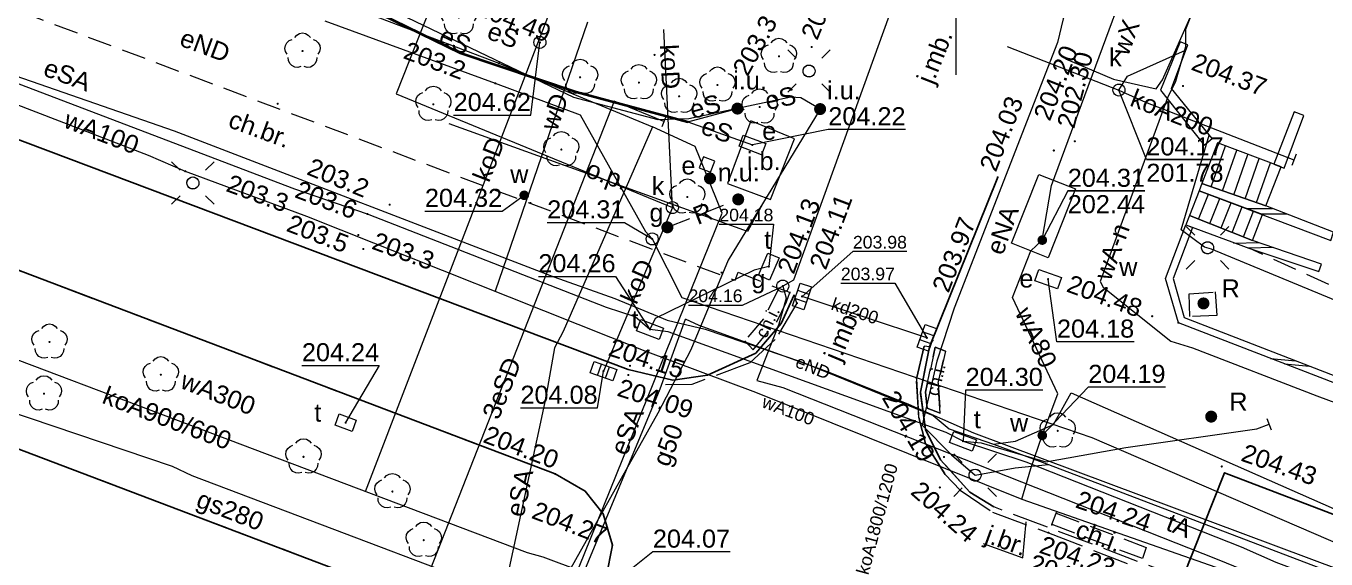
# Model space of a CAD drawing. Extents: x 0 to 7423283, y 0 to 5548300.
# Drawn here: x 7422411.4 to 7422465.4, y 5548227.4 to 5548249.5 of the extents above; entities that cross this region are included whole.
import ezdxf
from ezdxf.enums import TextEntityAlignment as Align

# ---------------------------------------------------------------- set-up
doc = ezdxf.new("R2010")
doc.units = 0
doc.linetypes.add('PRZER2-1', pattern=[3, 2, -1])
doc.linetypes.add('PRZER3-1', pattern=[4, 3, -1])
doc.layers.get('0').update_dxf_attribs({"linetype": 'CONTINUOUS', "lineweight": 13})
for name, color, linetype, lineweight in [('BUIB02_02', 7, 'CONTINUOUS', 18), ('BUIB07_01', 7, 'CONTINUOUS', 13), ('BUIB07_01_O', 7, 'CONTINUOUS', 13), ('BUIB07_02', 7, 'PRZER2-1', 18), ('BUIB07_02_O', 7, 'PRZER2-1', 18), ('BUIB12_03', 7, 'CONTINUOUS', 18), ('BUIB12_03_O', 7, 'CONTINUOUS', 18), ('GSLKOC', 7, 'CONTINUOUS', 18), ('KTCR02', 7, 'PRZER2-1', 18), ('KTCR02_O', 7, 'PRZER2-1', 18), ('KTJZ01', 7, 'PRZER3-1', 18), ('KTJZ01_O', 7, 'PRZER3-1', 18), ('KTKR01', 7, 'CONTINUOUS', 25), ('KTOK06', 7, 'CONTINUOUS', 18), ('RTPW02', 7, 'CONTINUOUS', 13), ('RTPW02_O', 7, 'CONTINUOUS', 13), ('SUBP', 7, 'CONTINUOUS', 18), ('SUSM', 7, 'CONTINUOUS', 18)]:
    doc.layers.add(name, color=color, linetype=linetype, lineweight=lineweight)
for name, color, linetype, lineweight, true_color in [('BUUD02_02', 7, 'CONTINUOUS', 18, 0x0a0909), ('EGBP04', 7, 'CONTINUOUS', 18, 0x008000), ('OBOP02', 7, 'CONTINUOUS', 18, 0x008000), ('OBOP05_02', 7, 'CONTINUOUS', 18, 0x0a0909), ('OBOP05_02_O', 7, 'CONTINUOUS', 18, 0x0a0909), ('SUOP03', 1, 'CONTINUOUS', 35, 0xff0000), ('SUPE03', 1, 'CONTINUOUS', 18, 0xff0000), ('SUPE03_O', 1, 'CONTINUOUS', 18, 0xff0000), ('SUPE04', 1, 'CONTINUOUS', 18, 0xff0000), ('SUPE04_O', 1, 'CONTINUOUS', 18, 0xff0000), ('SUPG03', 7, 'CONTINUOUS', 18, 0xbfbf00), ('SUPG03_O', 7, 'CONTINUOUS', 18, 0xbfbf00), ('SUPG04', 7, 'CONTINUOUS', 18, 0xbfbf00), ('SUPG05', 7, 'CONTINUOUS', 18, 0xbfbf00), ('SUPG05_O', 7, 'CONTINUOUS', 18, 0xbfbf00), ('SUPK01', 7, 'CONTINUOUS', 18, 0x803300), ('SUPK01_O', 7, 'CONTINUOUS', 18, 0x803300), ('SUPK03', 7, 'CONTINUOUS', 18, 0x803300), ('SUPK03_O', 7, 'CONTINUOUS', 18, 0x803300), ('SUPT01', 7, 'CONTINUOUS', 18, 0xff9100), ('SUPT01_O', 7, 'CONTINUOUS', 18, 0xff9100), ('SUPW03', 5, 'CONTINUOUS', 18, 0x0000ff), ('SUPW03_O', 5, 'CONTINUOUS', 18, 0x0000ff), ('SUUS05', 7, 'CONTINUOUS', 18, 0x0a0909), ('SUUS15', 7, 'CONTINUOUS', 18, 0xff9100), ('SUUS15_O', 7, 'CONTINUOUS', 18, 0xff9100), ('SUUS22', 7, 'CONTINUOUS', 18, 0x0a0909), ('SUUS22_O', 7, 'CONTINUOUS', 18, 0x0a0909), ('SUXX_01', 7, 'CONTINUOUS', 18, 0x0a0909)]:
    doc.layers.add(name, color=color, linetype=linetype, lineweight=lineweight, true_color=true_color)
for name, color, linetype, true_color in [('SUPS01_03', 1, 'CONTINUOUS', 0xff0000), ('SUPS01_03_O', 1, 'CONTINUOUS', 0xff0000), ('SUPS01_04', 7, 'CONTINUOUS', 0xffd900), ('SUPS01_04_O', 7, 'CONTINUOUS', 0xffd900), ('SUPS01_05', 7, 'CONTINUOUS', 0x803300), ('SUPS01_05_O', 7, 'CONTINUOUS', 0x803300), ('SUPS01_07', 7, 'CONTINUOUS', 0xff9100), ('SUPS01_07_O', 7, 'CONTINUOUS', 0xff9100), ('SUPS01_08', 5, 'CONTINUOUS', 0x0000ff), ('SUPS01_08_O', 5, 'CONTINUOUS', 0x0000ff), ('SUPS01_09', 7, 'CONTINUOUS', 0x0a0909), ('SUPS01_09_O', 7, 'CONTINUOUS', 0x0a0909), ('SUUS25', 7, 'CONTINUOUS', 0x0a0909), ('SUUS25_O', 7, 'CONTINUOUS', 0x0a0909), ('SUUS30_01', 7, 'CONTINUOUS', 0x0a0909), ('SUUS30_01_O', 7, 'CONTINUOUS', 0x0a0909), ('SUUS31_01', 7, 'CONTINUOUS', 0x0a0909), ('SUUS31_01_O', 7, 'CONTINUOUS', 0x0a0909)]:
    doc.layers.add(name, color=color, linetype=linetype, true_color=true_color)
doc.styles.add('GEO-INFO', font='Arial')

# ---------------------------------------------------------------- blocks, each defined once
blk = doc.blocks.new('EPPGN')
blk.add_hatch(color=0).paths.add_polyline_path([(-0.09, 0), (-0.085595, -0.027812), (-0.072812, -0.052901), (-0.052901, -0.072812), (-0.027812, -0.085595), (0, -0.09), (0.027812, -0.085595), (0.052901, -0.072812), (0.072812, -0.052901), (0.085595, -0.027812), (0.09, 0), (0.085595, 0.027812), (0.072812, 0.052901), (0.052901, 0.072812), (0.027812, 0.085595), (0, 0.09), (-0.027812, 0.085595), (-0.052901, 0.072812), (-0.072812, 0.052901), (-0.085595, 0.027812)])
blk = doc.blocks.new('KOLO')
blk.add_hatch(color=0).paths.add_polyline_path([(0, 0.5), (-0.12941, 0.482963), (-0.25, 0.433013), (-0.353553, 0.353553), (-0.433013, 0.25), (-0.482963, 0.12941), (-0.5, 0), (-0.482963, -0.12941), (-0.433013, -0.25), (-0.353553, -0.353553), (-0.25, -0.433013), (-0.12941, -0.482963), (0, -0.5), (0.12941, -0.482963), (0.25, -0.433013), (0.353553, -0.353553), (0.433013, -0.25), (0.482963, -0.12941), (0.5, 0), (0.482963, 0.12941), (0.433013, 0.25), (0.353553, 0.353553), (0.25, 0.433013), (0.12941, 0.482963)])
blk = doc.blocks.new('SUUS05')
at = {"color": 0}
blk.add_lwpolyline([(0.5, -0.25), (-0.5, -0.25), (-0.5, 0.25), (0.5, 0.25)], close=True, dxfattribs=at)
for points in [[(-0.175, -0.25), (-0.175, 0.25)], [(0.175, -0.25), (0.175, 0.25)]]:
    blk.add_lwpolyline(points, dxfattribs=at)
blk = doc.blocks.new('KWADRAT_NIEPRZEZR')
at = {"color": 0}
blk.add_lwpolyline([(-0.5, 0.5), (-0.5, -0.5), (0.5, -0.5), (0.5, 0.5)], close=True, dxfattribs=at)
blk = doc.blocks.new('SPDLP')
blk.add_hatch(color=0).paths.add_polyline_path([(-0.09, 0), (-0.085595, -0.027812), (-0.072812, -0.052901), (-0.052901, -0.072812), (-0.027812, -0.085595), (0, -0.09), (0.027812, -0.085595), (0.052901, -0.072812), (0.072812, -0.052901), (0.085595, -0.027812), (0.09, 0), (0.085595, 0.027812), (0.072812, 0.052901), (0.052901, 0.072812), (0.027812, 0.085595), (0, 0.09), (-0.027812, 0.085595), (-0.052901, 0.072812), (-0.072812, 0.052901), (-0.085595, 0.027812)])
at = {"color": 0}
for points in [[(-1.292703, 0.137547), (-1.355024, 0.389802), (-1.327532, 0.648184), (-1.213525, 0.881678), (-1.026689, 1.062258), (-0.78945, 1.168249), (-0.530282, 1.186929)], [(-0.268652, 1.271938), (-0.048001, 1.40916), (0.20623, 1.462858), (0.463525, 1.426585), (0.693003, 1.304695), (0.867117, 1.11182), (0.964971, 0.871109)], [(1.126667, 0.648554), (1.325358, 0.481106), (1.454989, 0.255912), (1.5, 0), (1.454989, -0.255912), (1.325358, -0.481106), (1.126667, -0.648554)], [(-0.530282, -1.186929), (-0.78945, -1.168249), (-1.026689, -1.062258), (-1.213525, -0.881678), (-1.327532, -0.648184), (-1.355024, -0.389802), (-1.292703, -0.137547)], [(0.964971, -0.871109), (0.867117, -1.11182), (0.693003, -1.304695), (0.463525, -1.426585), (0.20623, -1.462858), (-0.048001, -1.40916), (-0.268652, -1.271938)]]:
    blk.add_lwpolyline(points, dxfattribs=at)
blk = doc.blocks.new('OKRAG_PELNY')
at = {"color": 0}
blk.add_lwpolyline([(0.5, 0), (0.482963, -0.12941), (0.433013, -0.25), (0.353553, -0.353553), (0.25, -0.433013), (0.12941, -0.482963), (0, -0.5), (-0.12941, -0.482963), (-0.25, -0.433013), (-0.353553, -0.353553), (-0.433013, -0.25), (-0.482963, -0.12941), (-0.5, 0), (-0.482963, 0.12941), (-0.433013, 0.25), (-0.353553, 0.353553), (-0.25, 0.433013), (-0.12941, 0.482963), (0, 0.5), (0.12941, 0.482963), (0.25, 0.433013), (0.353553, 0.353553), (0.433013, 0.25), (0.482963, 0.12941)], close=True, dxfattribs=at)
blk = doc.blocks.new('PROSTOKAT2-1_PELNY')
at = {"color": 0}
blk.add_lwpolyline([(1, 0.5), (1, -0.5), (-1, -0.5), (-1, 0.5)], close=True, dxfattribs=at)
blk = doc.blocks.new('PION_C')
at = {"color": 0}
blk.add_lwpolyline([(0, 0.5), (0, -0.5)], dxfattribs=at)
blk = doc.blocks.new('SUSM01_01')
at = {"color": 0}
for points in [[(-0.353553, 0.353553), (-0.212132, 0.212132)], [(0.353553, 0.353553), (0.212132, 0.212132)], [(-0.353553, -0.353553), (-0.212132, -0.212132)], [(0.353553, -0.353553), (0.212132, -0.212132)]]:
    blk.add_lwpolyline(points, dxfattribs=at)
blk.add_lwpolyline([(0.1, 0), (0.093969, -0.034202), (0.076604, -0.064279), (0.05, -0.086603), (0.025882, -0.096593), (0, -0.1), (-0.025882, -0.096593), (-0.05, -0.086603), (-0.073305, -0.068017), (-0.090097, -0.043388), (-0.098883, -0.014904), (-0.098883, 0.014904), (-0.090097, 0.043388), (-0.073305, 0.068017), (-0.05, 0.086603), (-0.022252, 0.097493), (0.007473, 0.09972), (0.036534, 0.093087), (0.062349, 0.078183), (0.082624, 0.056332), (0.095557, 0.029476)], close=True, dxfattribs=at)
blk = doc.blocks.new('PROSTOKAT1_5-1_PELNY')
at = {"color": 0}
blk.add_lwpolyline([(0.75, -0.5), (-0.75, -0.5), (-0.75, 0.5), (0.75, 0.5)], close=True, dxfattribs=at)
blk = doc.blocks.new('BUIB02_02')
at = {"color": 0}
for points in [[(-1.625, -0.5), (0.375, 0.5)], [(-0.375, -0.5), (1.625, 0.5)]]:
    blk.add_lwpolyline(points, dxfattribs=at)

msp = doc.modelspace()

# ---------------------------------------------------------------- linework, layer by layer
at = {"color": 7, "linetype": 'Continuous', "lineweight": 13, "elevation": 100, "flags": 128}
msp.add_lwpolyline([(7422450, 5548247.5), (7422450, 5548252.5)], dxfattribs=at)
at = {"layer": 'BUIB02_02', "color": 7, "linetype": 'Continuous', "lineweight": 18, "elevation": 10.18}
for points in [[(7422464.03, 5548245.97), (7422463.19, 5548243.79), (7422463.619, 5548243.629), (7422464.429, 5548245.817)], [(7422460.09, 5548242.69), (7422465.55, 5548240.63), (7422465.67, 5548240.97), (7422462.86, 5548242.06), (7422460.2, 5548242.99)], [(7422459.69, 5548241.66), (7422459.54, 5548241.27), (7422462.19, 5548240.29), (7422465.06, 5548239.33), (7422465.17, 5548239.64), (7422462.31, 5548240.63)], [(7422468.36, 5548233.98), (7422468.26, 5548233.71), (7422459.23, 5548237.21), (7422458.7, 5548239.05), (7422459.54, 5548241.27), (7422459.81, 5548241.16), (7422459.01, 5548239.04), (7422459.47, 5548237.42)]]:
    msp.add_lwpolyline(points, close=True, dxfattribs=at)
at = {"layer": 'BUIB07_02', "color": 7, "linetype": 'PRZER2-1', "lineweight": 18, "ltscale": 0.5, "elevation": 10.18}
msp.add_lwpolyline([(7422438.02, 5548241.17), (7422440.96, 5548242.33)], dxfattribs=at)
at = {"layer": 'BUIB12_03', "color": 7, "linetype": 'Continuous', "lineweight": 18, "elevation": 10.18}
msp.add_lwpolyline([(7422443.3, 5548244.85), (7422441.49, 5548245.59), (7422440.51, 5548242.99), (7422442.3, 5548242.33)], close=True, dxfattribs=at)
at = {"layer": 'BUUD02_02', "color": 18, "linetype": 'Continuous', "lineweight": 18, "true_color": 0x0a0909, "elevation": 10.22}
msp.add_lwpolyline([(7422460.625, 5548244.852), (7422458.94, 5548246.93), (7422459.615, 5548248.745), (7422459.298, 5548248.869), (7422458.488, 5548246.859), (7422460.298, 5548244.588)], close=True, dxfattribs=at)
at = {"layer": 'GSLKOC', "color": 7, "linetype": 'PRZER2-1', "lineweight": 18, "ltscale": 0.5, "elevation": 10.18}
msp.add_lwpolyline([(7422469.56, 5548236.92), (7422462.19, 5548240.29)], dxfattribs=at)
msp.add_lwpolyline([(7422459.67, 5548238.41), (7422460.76, 5548238.49), (7422460.82, 5548237.51), (7422459.7, 5548237.47)], close=True, dxfattribs=at)
at = {"layer": 'KTCR02', "color": 7, "linetype": 'PRZER2-1', "lineweight": 18, "ltscale": 0.5, "elevation": 10.18}
msp.add_lwpolyline([(7422284.23, 5548297.47), (7422284.11, 5548297.14), (7422294.84, 5548293.46), (7422296.27, 5548293), (7422311.29, 5548287.66), (7422325.31, 5548282.64), (7422327.7, 5548281.77), (7422338.46, 5548277.72), (7422341.44, 5548276.65), (7422353.47, 5548272.02), (7422373.99, 5548264.23), (7422406.97, 5548251.71), (7422440.83, 5548238.97), (7422440.96, 5548239.31), (7422442.64, 5548238.63)], dxfattribs=at)
for points in [[(7422441.24, 5548236.46), (7422441.58, 5548236.09), (7422442.58, 5548237.28), (7422442.97, 5548238.07), (7422443.1, 5548238.46), (7422442.64, 5548238.63), (7422442.01, 5548237.37)], [(7422448.74, 5548234.33), (7422449.13, 5548236.19), (7422449.57, 5548236.03), (7422449.26, 5548234.7), (7422449.34, 5548233.45), (7422448.8, 5548233.66)], [(7422449.57, 5548236.03), (7422449.13, 5548236.19), (7422448.74, 5548234.33), (7422448.8, 5548233.66), (7422449.34, 5548233.45), (7422449.26, 5548234.7)], [(7422457.74, 5548227.42), (7422453.98, 5548228.83), (7422454.16, 5548229.3), (7422457.89, 5548227.88)], [(7422453.98, 5548228.83), (7422454.16, 5548229.3), (7422457.89, 5548227.88), (7422457.74, 5548227.42)]]:
    msp.add_lwpolyline(points, close=True, dxfattribs=at)
at = {"layer": 'KTJZ01', "color": 7, "linetype": 'PRZER3-1', "lineweight": 18, "ltscale": 0.5, "elevation": 10.18}
msp.add_lwpolyline([(7422329.53, 5548262.96), (7422328.25, 5548263.93), (7422327.51, 5548266.07), (7422327.97, 5548267.72), (7422329.43, 5548269.02), (7422331.02, 5548269.5), (7422332.57, 5548269.17), (7422348.64, 5548263.05), (7422386.58, 5548248.69), (7422433.37, 5548230.93), (7422434.61, 5548230.22), (7422435.35, 5548229.28), (7422435.74, 5548227.97), (7422435.48, 5548226.65), (7422434.44, 5548225.18), (7422432.23, 5548224.24), (7422429.09, 5548225.14), (7422383.01, 5548242.62), (7422358.98, 5548251.79)], close=True, dxfattribs=at)
for points in [[(7422443.4, 5548238.02), (7422443.29, 5548238.37)], [(7422443.4, 5548238.02), (7422442.5, 5548236.51), (7422441.45, 5548235.54), (7422439.03, 5548234.65), (7422437.95, 5548234.63)], [(7422450.17, 5548230.25), (7422449.55, 5548230.91), (7422448.74, 5548232.2), (7422448.45, 5548233.28), (7422448.36, 5548234.88), (7422448.68, 5548236.23)], [(7422569.8, 5548184.56), (7422533.48, 5548198.33), (7422506.8, 5548208.44), (7422478.708, 5548219.157), (7422476.97, 5548219.82), (7422459.4, 5548226.59), (7422451.57, 5548229.56), (7422450.57, 5548230.18), (7422449.36, 5548231.51), (7422448.74, 5548232.78), (7422448.52, 5548234.32), (7422448.9, 5548236.21), (7422448.68, 5548236.23), (7422448.36, 5548234.88), (7422448.45, 5548233.28), (7422448.74, 5548232.2), (7422449.55, 5548230.91), (7422450.17, 5548230.25), (7422451.52, 5548229.34), (7422453.84, 5548228.49), (7422457.58, 5548227.02), (7422483.32, 5548217.17), (7422530.04, 5548199.41), (7422576.28, 5548181.84)]]:
    msp.add_lwpolyline(points, dxfattribs=at)
at = {"layer": 'KTJZ01_O', "color": 7, "linetype": 'Continuous', "lineweight": 9, "elevation": 10.8, "flags": 128}
msp.add_lwpolyline([(7422451.128, 5548228.048), (7422452.768, 5548227.45), (7422452.908, 5548228.945)], dxfattribs=at)
at = {"layer": 'KTKR01', "color": 7, "linetype": 'Continuous', "lineweight": 25, "elevation": 10.18}
for points in [[(7422313.68, 5548281.56), (7422318.75, 5548279.77), (7422326.26, 5548276.97), (7422344.16, 5548270.23), (7422374.46, 5548258.72), (7422404.49, 5548247.29), (7422436.39, 5548235.27), (7422438.25, 5548234.83), (7422439.69, 5548235.03), (7422441.69, 5548235.94), (7422442.74, 5548237.18), (7422443.29, 5548238.37)], [(7422451.57, 5548229.56), (7422450.57, 5548230.18), (7422449.36, 5548231.51), (7422448.74, 5548232.78), (7422448.52, 5548234.32), (7422448.9, 5548236.21), (7422451.73, 5548243.25)], [(7422476.97, 5548219.82), (7422478.72, 5548224.26), (7422461.14, 5548230.98), (7422459.4, 5548226.59)]]:
    msp.add_lwpolyline(points, dxfattribs=at)
msp.add_lwpolyline([(7422329.53, 5548262.96), (7422328.25, 5548263.93), (7422327.51, 5548266.07), (7422327.97, 5548267.72), (7422329.43, 5548269.02), (7422331.02, 5548269.5), (7422332.57, 5548269.17), (7422348.64, 5548263.05), (7422386.58, 5548248.69), (7422433.37, 5548230.93), (7422434.61, 5548230.22), (7422435.35, 5548229.28), (7422435.74, 5548227.97), (7422435.48, 5548226.65), (7422434.44, 5548225.18), (7422432.23, 5548224.24), (7422429.09, 5548225.14), (7422383.01, 5548242.62), (7422358.98, 5548251.79)], close=True, dxfattribs=at)
at = {"layer": 'KTOK06', "color": 7, "linetype": 'Continuous', "lineweight": 18, "elevation": 10.18}
for points in [[(7422460.2, 5548242.99), (7422462.86, 5548242.06), (7422463.489, 5548243.679), (7422460.853, 5548244.68)], [(7422459.69, 5548241.66), (7422462.31, 5548240.63), (7422462.72, 5548241.7), (7422460.09, 5548242.69)]]:
    msp.add_lwpolyline(points, close=True, dxfattribs=at)
at = {"layer": 'KTOK06', "color": 7, "linetype": 'Continuous', "lineweight": 18, "elevation": 10.18, "flags": 128}
for points in [[(7422460.586, 5548242.855), (7422461.18, 5548244.555)], [(7422461.058, 5548242.69), (7422461.648, 5548244.378)], [(7422461.53, 5548242.525), (7422462.116, 5548244.2)], [(7422462.002, 5548242.36), (7422462.583, 5548244.023)], [(7422462.474, 5548242.195), (7422463.051, 5548243.845)], [(7422460.069, 5548241.511), (7422460.476, 5548242.545)], [(7422460.535, 5548241.328), (7422460.944, 5548242.369)], [(7422461, 5548241.145), (7422461.412, 5548242.192)], [(7422461.465, 5548240.962), (7422461.88, 5548242.016)], [(7422461.931, 5548240.779), (7422462.348, 5548241.84)]]:
    msp.add_lwpolyline(points, dxfattribs=at)
at = {"layer": 'OBOP05_02', "color": 18, "linetype": 'Continuous', "lineweight": 18, "true_color": 0x0a0909, "elevation": 10.1}
msp.add_lwpolyline([(7422442.14, 5548242.44), (7422441.35, 5548241), (7422428.96, 5548245.47)], dxfattribs=at)
at = {"layer": 'SUBP', "color": 5, "linetype": 'Continuous', "lineweight": 18, "true_color": 0x0000ff, "elevation": 10.22}
msp.add_lwpolyline([(7422454.96, 5548242.77), (7422453.83, 5548239.91), (7422452.3, 5548240.51), (7422453.43, 5548243.37)], close=True, dxfattribs=at)
at = {"layer": 'SUOP03', "color": 1, "linetype": 'Continuous', "lineweight": 35, "true_color": 0xff0000, "elevation": 10.18}
msp.add_lwpolyline([(7422396.1, 5548262.3), (7422402.52, 5548259.43), (7422424.45, 5548250.85), (7422429.42, 5548248.41), (7422434.23, 5548246.79), (7422438.87, 5548245.55)], dxfattribs=at)
at = {"layer": 'SUPE03', "color": 1, "linetype": 'Continuous', "lineweight": 18, "true_color": 0xff0000, "elevation": 10.18}
for points in [[(7422397.93, 5548261.03), (7422415.22, 5548254.25), (7422416.69, 5548253.74), (7422418.45, 5548252.92), (7422423.79, 5548250.9), (7422424.69, 5548250.39), (7422431.03, 5548247.98), (7422437.4, 5548245.34)], [(7422440.93, 5548246.1), (7422438.91, 5548245.68), (7422437.64, 5548245.64), (7422434.14, 5548246.56), (7422424.29, 5548251.3), (7422419.78, 5548253.98)], [(7422435.81, 5548246.41), (7422425.48, 5548220.09), (7422425.49, 5548219.8), (7422433.25, 5548217.07), (7422435.57, 5548216.39), (7422448.5, 5548211.52), (7422460.7, 5548206.83), (7422462.11, 5548206.37), (7422470.83, 5548203.15), (7422479.69, 5548199.83), (7422488.08, 5548196.72), (7422494.36, 5548194.3), (7422507.21, 5548189.44), (7422514.55, 5548186.51), (7422522.05, 5548183.7), (7422528.26, 5548181.29), (7422532.97, 5548179.49), (7422543.86, 5548175.5), (7422547.99, 5548174.02)], [(7422437.88, 5548245.57), (7422435.81, 5548246.41)], [(7422443.15, 5548246.57), (7422440.93, 5548246.1)], [(7422444.36, 5548246.08), (7422443.56, 5548246.55), (7422443.15, 5548246.57)], [(7422444.36, 5548246.08), (7422440.55, 5548239.8), (7422438.99, 5548236.08), (7422437.62, 5548233.45), (7422432.88, 5548225), (7422432.43, 5548223.81), (7422430.81, 5548221.21), (7422428.99, 5548217.93)], [(7422438.87, 5548245.55), (7422440.93, 5548246.1)], [(7422437.4, 5548245.34), (7422433.7, 5548236.84), (7422433.34, 5548236.17), (7422432.96, 5548234.05), (7422429.53, 5548218.08), (7422429.39, 5548216.87), (7422429.96, 5548216.63)], [(7422429.96, 5548216.63), (7422431.62, 5548220.51), (7422432.38, 5548222.46), (7422432.84, 5548223.38), (7422432.93, 5548223.74), (7422433.83, 5548225.77), (7422440.29, 5548241.76), (7422439.17, 5548244.53), (7422437.4, 5548245.34)], [(7422438.87, 5548245.55), (7422441.55, 5548244.59)], [(7422449.75, 5548209.68), (7422444.74, 5548211.42), (7422430.57, 5548216.99), (7422430.61, 5548217.35), (7422437.72, 5548234.47), (7422438.77, 5548237.36)], [(7422624.46, 5548169.25), (7422624, 5548169.58), (7422616.56, 5548171.61), (7422606.77, 5548174.71), (7422585.18, 5548183.16), (7422557.07, 5548193), (7422532.65, 5548202.39), (7422523.19, 5548205.79), (7422504.75, 5548213.09), (7422477.2, 5548222.73), (7422450.74, 5548232.63), (7422448.04, 5548233.82), (7422444.71, 5548235.15), (7422439.34, 5548237.09), (7422438.77, 5548237.36)]]:
    msp.add_lwpolyline(points, dxfattribs=at)
at = {"layer": 'SUPE04', "color": 1, "linetype": 'Continuous', "lineweight": 18, "true_color": 0xff0000, "elevation": 10.18}
for points in [[(7422327.78, 5548277.4), (7422329.14, 5548276.99), (7422329.44, 5548277.4), (7422332.9, 5548276.11), (7422335.73, 5548274.95), (7422355.91, 5548267.46), (7422360.62, 5548265.59), (7422384.12, 5548256.83), (7422384.59, 5548256.72), (7422386.24, 5548256.1), (7422397.32, 5548252.38), (7422406.67, 5548248.95), (7422417.55, 5548245.18), (7422433.31, 5548239.11), (7422435.84, 5548238.21), (7422438.01, 5548237.32), (7422439.59, 5548236.94)], [(7422457.71, 5548256.98), (7422457.47, 5548257.05), (7422455.91, 5548252.96), (7422454.44, 5548249.83), (7422454.21, 5548248.84), (7422449.93, 5548237.81), (7422449.2, 5548235.61), (7422448.6, 5548232.95), (7422449.81, 5548231.72), (7422450.79, 5548230.88)], [(7422454.54, 5548248.16), (7422456.54, 5548247.32), (7422458.31, 5548246.92), (7422458.57, 5548247.3), (7422459.89, 5548250.26), (7422460.22, 5548250.35)], [(7422489.13, 5548228.4), (7422488.85, 5548228.52), (7422473.86, 5548234.76), (7422473.6, 5548234.88), (7422460.6, 5548240.27), (7422460.31, 5548240.34), (7422459.35, 5548241.06), (7422460.51, 5548245)], [(7422439.59, 5548236.94), (7422443.59, 5548235.58), (7422449.05, 5548233.36)], [(7422451.56, 5548232.16), (7422452.47, 5548232.29), (7422454.05, 5548232.98), (7422454.78, 5548234.3), (7422480.72, 5548222.85), (7422504.06, 5548213.58), (7422506.02, 5548212.64), (7422506.51, 5548212.26), (7422508.08, 5548209.61), (7422537.62, 5548198.24), (7422566.22, 5548186.88)], [(7422449.05, 5548233.36), (7422449.71, 5548232.8), (7422451.56, 5548232.16)], [(7422451.56, 5548232.16), (7422453.84, 5548231.32), (7422475.14, 5548223.2), (7422477.34, 5548222.45), (7422483.9, 5548219.98), (7422498.69, 5548214.65), (7422512.44, 5548209.54), (7422513.82, 5548208.96)], [(7422450.79, 5548230.88), (7422452.46, 5548231.19), (7422453.84, 5548231.32)]]:
    msp.add_lwpolyline(points, dxfattribs=at)
at = {"layer": 'SUPG03', "color": 52, "linetype": 'Continuous', "lineweight": 18, "true_color": 0xbfbf00, "elevation": 10.18}
msp.add_lwpolyline([(7422276.42, 5548299.13), (7422279.79, 5548297.91), (7422280.65, 5548297.48), (7422290.5, 5548293.81), (7422303.97, 5548289.15), (7422306.66, 5548288.33), (7422317.49, 5548284.63), (7422321.86, 5548283.18), (7422322.62, 5548266.48), (7422332.95, 5548262.7), (7422343.98, 5548258.91), (7422377.44, 5548245.86), (7422398.71, 5548237.72), (7422399.65, 5548237.27), (7422417.47, 5548231.26), (7422418.28, 5548230.87), (7422435.32, 5548224.42)], dxfattribs=at)
at = {"layer": 'SUPG04', "color": 52, "linetype": 'Continuous', "lineweight": 18, "true_color": 0xbfbf00, "elevation": 10.18}
for points in [[(7422449.48, 5548256.22), (7422443.25, 5548238.97), (7422442.81, 5548238.73), (7422442.95, 5548238.23), (7422442.64, 5548237.15), (7422441.74, 5548234.81)], [(7422423.81, 5548249.74), (7422430.88, 5548247.15), (7422434.4, 5548245.84), (7422437.11, 5548240.99), (7422437.39, 5548240.69), (7422438.62, 5548238.25), (7422455.64, 5548232.44), (7422468.78, 5548226.77), (7422469.75, 5548226.44), (7422479.09, 5548222.54), (7422498.36, 5548215.24), (7422501.61, 5548214.07), (7422502.51, 5548213.18), (7422513.7, 5548208.74), (7422523.67, 5548205.22), (7422532.1, 5548201.54), (7422536.83, 5548199.57), (7422562.12, 5548189.9), (7422564.31, 5548189.28), (7422572.13, 5548186.71), (7422586.57, 5548181.53), (7422597.63, 5548177.35), (7422602.18, 5548175.64)]]:
    msp.add_lwpolyline(points, dxfattribs=at)
at = {"layer": 'SUPG05', "color": 52, "linetype": 'Continuous', "lineweight": 18, "true_color": 0xbfbf00, "elevation": 10.18}
msp.add_lwpolyline([(7422441.74, 5548234.81), (7422442.81, 5548234.52), (7422460.84, 5548227.39), (7422467.68, 5548224.6), (7422495.55, 5548214.25), (7422503, 5548211.56), (7422530.92, 5548200.85), (7422536.09, 5548198.89), (7422537.19, 5548198.39), (7422547.15, 5548194.51), (7422564.55, 5548188.18), (7422583.52, 5548181.44), (7422586.07, 5548180.39), (7422588.23, 5548179.56), (7422597.27, 5548176.49)], dxfattribs=at)
at = {"layer": 'SUPK01', "color": 36, "linetype": 'Continuous', "lineweight": 18, "true_color": 0x803300, "elevation": 10.18}
msp.add_lwpolyline([(7422448.79, 5548236.58), (7422443.61, 5548238.3)], dxfattribs=at)
at = {"layer": 'SUPK03', "color": 36, "linetype": 'Continuous', "lineweight": 18, "true_color": 0x803300, "elevation": 10.18}
for points in [[(7422429.43, 5548252.59), (7422428.98, 5548252.32), (7422426.77, 5548246.71), (7422438.23, 5548241.99), (7422437.87, 5548249.39)], [(7422425.5, 5548230.2), (7422433.2, 5548250.25)], [(7422452.12, 5548248.68), (7422456.76, 5548246.87), (7422457.87, 5548246.37), (7422464.02, 5548243.97)], [(7422456.76, 5548246.87), (7422457.11, 5548247.45), (7422459.53, 5548248.53)], [(7422438.23, 5548241.99), (7422435.37, 5548235.2)], [(7422399.68, 5548240.41), (7422400.15, 5548240.24), (7422400.89, 5548239.82), (7422407.31, 5548237.08), (7422432.2, 5548227.67), (7422432.85, 5548227.49), (7422444.65, 5548223.07), (7422445.32, 5548222.84)]]:
    msp.add_lwpolyline(points, dxfattribs=at)
at = {"layer": 'SUPS01_03_O', "color": 1, "linetype": 'Continuous', "lineweight": 9, "true_color": 0xff0000, "elevation": 10.8, "flags": 128}
for points in [[(7422447.904, 5548245.235), (7422444.7, 5548245.235), (7422441.55, 5548244.59)], [(7422457.393, 5548236.417), (7422454.19, 5548236.418), (7422453.82, 5548239.02)]]:
    msp.add_lwpolyline(points, dxfattribs=at)
at = {"layer": 'SUPS01_04_O', "color": 18, "linetype": 'Continuous', "lineweight": 9, "true_color": 0x0a0909, "elevation": 10.8, "flags": 128}
for points in [[(7422433.035, 5548241.367), (7422436.238, 5548241.367), (7422437.39, 5548240.69)], [(7422438.898, 5548237.944), (7422441.141, 5548237.944), (7422442.81, 5548238.73)]]:
    msp.add_lwpolyline(points, dxfattribs=at)
at = {"layer": 'SUPS01_05_O', "color": 36, "linetype": 'Continuous', "lineweight": 9, "true_color": 0x803300, "elevation": 10.8, "flags": 128}
for points in [[(7422461.103, 5548243.982), (7422457.9, 5548243.982), (7422456.76, 5548246.87)], [(7422457.9, 5548243.982), (7422461.103, 5548243.982)], [(7422447.962, 5548240.169), (7422445.72, 5548240.169), (7422443.61, 5548238.3)], [(7422445.221, 5548238.85), (7422447.464, 5548238.85), (7422448.79, 5548236.58)], [(7422431.923, 5548233.672), (7422435.126, 5548233.672), (7422435.373, 5548235.199)]]:
    msp.add_lwpolyline(points, dxfattribs=at)
at = {"layer": 'SUPS01_07_O', "color": 30, "linetype": 'Continuous', "lineweight": 9, "true_color": 0xff9100, "elevation": 10.8, "flags": 128}
for points in [[(7422440.177, 5548241.298), (7422442.419, 5548241.298), (7422442.23, 5548239.54)], [(7422432.668, 5548239.133), (7422435.871, 5548239.133), (7422437.3, 5548236.93)], [(7422422.854, 5548235.437), (7422426.058, 5548235.436), (7422424.67, 5548233.06)], [(7422453.602, 5548234.413), (7422450.399, 5548234.413), (7422450.29, 5548232.29)]]:
    msp.add_lwpolyline(points, dxfattribs=at)
at = {"layer": 'SUPS01_08_O', "color": 5, "linetype": 'Continuous', "lineweight": 9, "true_color": 0x0000ff, "elevation": 10.8, "flags": 128}
for points in [[(7422457.841, 5548242.679), (7422454.638, 5548242.679), (7422453.58, 5548240.64)], [(7422454.638, 5548242.679), (7422457.841, 5548242.679)], [(7422427.96, 5548241.847), (7422431.163, 5548241.847), (7422432.08, 5548242.5)], [(7422458.693, 5548234.54), (7422455.49, 5548234.54), (7422453.58, 5548232.53)], [(7422440.623, 5548227.697), (7422437.42, 5548227.697), (7422435.97, 5548226.54)]]:
    msp.add_lwpolyline(points, dxfattribs=at)
at = {"layer": 'SUPS01_09_O', "color": 18, "linetype": 'Continuous', "lineweight": 9, "true_color": 0x0a0909, "elevation": 10.8, "flags": 128}
msp.add_lwpolyline([(7422429.152, 5548245.825), (7422432.355, 5548245.825), (7422432.73, 5548248.85)], dxfattribs=at)
at = {"layer": 'SUPT01', "color": 30, "linetype": 'Continuous', "lineweight": 18, "true_color": 0xff9100, "elevation": 10.18}
for points in [[(7422437.3, 5548236.93), (7422436.69, 5548237.45), (7422435.5, 5548237.84), (7422425.58, 5548241.72), (7422422.56, 5548242.75), (7422396.47, 5548252.71), (7422388.85, 5548255.51), (7422385.52, 5548256.86), (7422376.36, 5548260.21), (7422376.11, 5548260.04)], [(7422442.23, 5548239.54), (7422441.63, 5548239.39), (7422437.51, 5548237.39), (7422437.3, 5548236.93)], [(7422450.29, 5548232.29), (7422449.59, 5548232.65), (7422438.05, 5548236.83), (7422437.3, 5548236.93)], [(7422450.29, 5548232.29), (7422451.05, 5548232.22), (7422453.73, 5548231.43), (7422457.05, 5548232.03), (7422462.49, 5548232.81), (7422462.99, 5548233)], [(7422450.29, 5548232.29), (7422452.9, 5548231.43), (7422461.83, 5548227.91), (7422463.27, 5548227.27), (7422476.43, 5548222.31), (7422481.32, 5548220.36), (7422486.47, 5548218.49), (7422511.85, 5548208.68), (7422512.46, 5548208.31)]]:
    msp.add_lwpolyline(points, dxfattribs=at)
at = {"layer": 'SUPW03', "color": 5, "linetype": 'Continuous', "lineweight": 18, "true_color": 0x0000ff, "elevation": 10.18}
for points in [[(7422453.58, 5548240.64), (7422453.96, 5548242.9), (7422457.19, 5548251.63), (7422460.34, 5548250.67)], [(7422460.33, 5548250.64), (7422459.94, 5548250.43), (7422459.53, 5548249.39), (7422459.53, 5548248.66), (7422459.11, 5548247.22), (7422458.78, 5548246.55), (7422455.98, 5548238.92), (7422456.1, 5548238.68), (7422458.91, 5548236.44), (7422459.81, 5548236.17), (7422464.98, 5548234.18), (7422494.09, 5548223.38)], [(7422434.71, 5548249.69), (7422430.87, 5548238.52)], [(7422408.61, 5548246.77), (7422409.07, 5548247.02), (7422416.47, 5548244.17), (7422418.01, 5548243.5), (7422423.04, 5548241.64), (7422437.08, 5548236.04), (7422441.68, 5548234.33), (7422452.73, 5548229.88), (7422475.82, 5548221.78), (7422484.96, 5548218.69)], [(7422452.73, 5548229.88), (7422453.1, 5548231.16), (7422453.58, 5548232.53), (7422454.23, 5548234.26), (7422452.35, 5548238.26), (7422453.1, 5548240.2), (7422453.58, 5548240.64)]]:
    msp.add_lwpolyline(points, dxfattribs=at)

# ---------------------------------------------------------------- block references
at = {"layer": 'BUIB02_02', "color": 7, "lineweight": 18, "xscale": 0.5}
for p, yscale, rotation in [((7422462.888, 5548241.841, 10.18), 0.38740867929836, 339.3290416177117), ((7422462.342, 5548240.429, 10.18), 0.359518600526019, 341.5051810003496), ((7422463.864, 5548235.567, 10.18), 0.285216626114161, 338.8459728980386)]:
    msp.add_blockref('BUIB02_02', p, dxfattribs=dict(at, yscale=yscale, rotation=rotation))
at = {"layer": 'BUIB07_01', "color": 7, "lineweight": 13, "xscale": 0.5, "yscale": 0.5, "rotation": 90}
for p in [(7422460.27, 5548238.01, 10.2), (7422460.59, 5548233.31, 10.2)]:
    msp.add_blockref('KOLO', p, dxfattribs=at)
at = {"layer": 'BUIB07_02', "color": 7, "lineweight": 18, "xscale": 0.5, "yscale": 0.5, "rotation": 90}
for p in [(7422440.96, 5548242.33, 10.18), (7422438.02, 5548241.17, 10.18)]:
    msp.add_blockref('KOLO', p, dxfattribs=at)
at = {"layer": 'EGBP04', "color": 96, "lineweight": 18, "true_color": 0x008000, "xscale": 0.5, "yscale": 0.5, "rotation": 90}
for p in [(7422421.85, 5548246.3, 10.32), (7422432.34, 5548242.18, 10.32), (7422440.27, 5548239.29, 10.32), (7422459.23, 5548237.21, 10.32)]:
    msp.add_blockref('EPPGN', p, dxfattribs=at)
at = {"layer": 'OBOP02', "color": 96, "lineweight": 18, "true_color": 0x008000, "xscale": 0.5, "yscale": 0.5, "rotation": 90}
for p in [(7422429.37, 5548249.88, 10.12), (7422422.88, 5548248.49, 10.12), (7422442.65, 5548248.27, 10.12), (7422434.4, 5548247.4, 10.12), (7422436.84, 5548247.18, 10.12), (7422440.1, 5548247.08, 10.12), (7422428.31, 5548246.28, 10.12), (7422438.51, 5548246.61, 10.12), (7422441.85, 5548246.17, 10.12), (7422433.62, 5548244.4, 10.12), (7422438.85, 5548242.43, 10.12), (7422412.38, 5548236.41, 10.12), (7422417, 5548235.05, 10.12), (7422412.15, 5548234.26, 10.12), (7422454.22, 5548232.72, 10.12), (7422422.92, 5548231.64, 10.12), (7422426.61, 5548230.2, 10.12), (7422427.91, 5548228.18, 10.12)]:
    msp.add_blockref('SPDLP', p, dxfattribs=at)
at = {"layer": 'RTPW02', "color": 7, "lineweight": 13, "xscale": 0.09, "yscale": 0.09, "rotation": 90}
for p in [(7422437.49, 5548248.33, 10.2), (7422459.42, 5548247.04, 10.2), (7422454.929, 5548244.743, 10.2), (7422451.732, 5548243.246, 10.2), (7422443.1, 5548238.46, 10.2), (7422443.4, 5548238.02, 10.2), (7422458.14, 5548237.48, 10.2), (7422449.026, 5548236.47, 10.2), (7422436.4, 5548235.04, 10.2), (7422436.47, 5548235.42, 10.2), (7422449.5, 5548231.63, 10.2), (7422433.37, 5548230.93, 10.2), (7422461.03, 5548231.24, 10.2), (7422449.33, 5548230.37, 10.2), (7422454.16, 5548229.3, 10.2), (7422453.98, 5548228.83, 10.2), (7422453.84, 5548228.49, 10.2), (7422435.74, 5548227.97, 10.2)]:
    msp.add_blockref('KOLO', p, dxfattribs=at)
at = {"layer": 'SUPS01_03', "color": 1, "lineweight": 5, "true_color": 0xff0000, "xscale": 0.09, "yscale": 0.09, "rotation": 90}
for p in [(7422431.37, 5548249.14, 10.24), (7422444.01, 5548248.66, 10.24), (7422431.03, 5548247.98, 10.24), (7422438.87, 5548245.55, 10.24), (7422441.55, 5548244.59, 10.24), (7422426.5, 5548242.11, 10.24), (7422425.4, 5548240.27, 10.24), (7422453.82, 5548239.02, 10.24)]:
    msp.add_blockref('KOLO', p, dxfattribs=at)
at = {"layer": 'SUPS01_04', "color": 40, "lineweight": 5, "true_color": 0xffd900, "xscale": 0.09, "yscale": 0.09, "rotation": 90}
for p in [(7422430.88, 5548247.15, 10.24), (7422425.2, 5548240.85, 10.24), (7422437.39, 5548240.69, 10.24), (7422442.81, 5548238.73, 10.24)]:
    msp.add_blockref('KOLO', p, dxfattribs=at)
at = {"layer": 'SUPS01_05', "color": 36, "lineweight": 5, "true_color": 0x803300, "xscale": 0.09, "yscale": 0.09, "rotation": 90}
for p in [(7422456.76, 5548246.87, 10.24), (7422443.61, 5548238.3, 10.24), (7422448.79, 5548236.58, 10.24), (7422435.37, 5548235.2, 10.24)]:
    msp.add_blockref('KOLO', p, dxfattribs=at)
at = {"layer": 'SUPS01_07', "color": 30, "lineweight": 5, "true_color": 0xff9100, "xscale": 0.09, "yscale": 0.09, "rotation": 90}
for p in [(7422425.58, 5548241.72, 10.24), (7422442.23, 5548239.54, 10.24), (7422437.3, 5548236.93, 10.24), (7422424.67, 5548233.06, 10.24), (7422450.29, 5548232.29, 10.24)]:
    msp.add_blockref('KOLO', p, dxfattribs=at)
at = {"layer": 'SUPS01_08', "color": 5, "lineweight": 5, "true_color": 0x0000ff, "xscale": 0.09, "yscale": 0.09, "rotation": 90}
for p in [(7422454.06, 5548244.36, 10.24), (7422418.01, 5548243.5, 10.24), (7422432.08, 5548242.5, 10.24), (7422453.58, 5548240.64, 10.24), (7422453.58, 5548232.53, 10.24)]:
    msp.add_blockref('KOLO', p, dxfattribs=at)
at = {"layer": 'SUPS01_09', "color": 18, "lineweight": 5, "true_color": 0x0a0909, "xscale": 0.09, "yscale": 0.09, "rotation": 90}
msp.add_blockref('KOLO', (7422432.73, 5548248.85, 10.24), dxfattribs=at)
at = {"layer": 'SUSM', "color": 7, "lineweight": 18, "rotation": 90}
for name, p, xscale, yscale in [('SUSM01_01', (7422443.9, 5548247.66, 10.24), 2.5, 2.5), ('OKRAG_PELNY', (7422443.9, 5548247.66, 10.24), 0.5, 0.5), ('SUSM01_01', (7422418.33, 5548243.01, 10.24), 2.5, 2.5), ('OKRAG_PELNY', (7422418.33, 5548243.01, 10.24), 0.5, 0.5), ('SUSM01_01', (7422460.44, 5548240.32, 10.24), 2.5, 2.5), ('OKRAG_PELNY', (7422460.44, 5548240.32, 10.24), 0.5, 0.5), ('SUSM01_01', (7422450.79, 5548230.88, 10.24), 2.5, 2.5), ('OKRAG_PELNY', (7422450.79, 5548230.88, 10.24), 0.5, 0.5)]:
    msp.add_blockref(name, p, dxfattribs=dict(at, xscale=xscale, yscale=yscale))
at = {"layer": 'SUUS05', "color": 18, "lineweight": 18, "true_color": 0x0a0909}
for p, rotation in [((7422443.61, 5548238.3, 10.24), 71.24113986910656), ((7422448.79, 5548236.58, 10.24), 70.1146248164653), ((7422435.37, 5548235.2, 10.24), 340.1146152544269)]:
    msp.add_blockref('SUUS05', p, dxfattribs=dict(at, rotation=rotation))
at = {"layer": 'SUUS15', "color": 18, "lineweight": 18, "true_color": 0x0a0909, "xscale": 0.5, "yscale": 0.5, "rotation": 90}
msp.add_blockref('OKRAG_PELNY', (7422432.73, 5548248.85, 10.24), dxfattribs=at)
at = {"layer": 'SUUS15', "color": 36, "lineweight": 18, "true_color": 0x803300, "xscale": 0.5, "yscale": 0.5, "rotation": 90}
for p in [(7422456.76, 5548246.87, 10.24), (7422438.23, 5548241.99, 10.24)]:
    msp.add_blockref('OKRAG_PELNY', p, dxfattribs=at)
at = {"layer": 'SUUS15', "color": 1, "lineweight": 18, "true_color": 0xff0000, "xscale": 0.5, "yscale": 0.5}
for name, p, rotation in [('PROSTOKAT2-1_PELNY', (7422441.55, 5548244.59, 10.24), 339.1789066588918), ('KWADRAT_NIEPRZEZR', (7422439.67, 5548243.78, 10.24), 339.0440240831624), ('PROSTOKAT2-1_PELNY', (7422453.82, 5548239.02, 10.24), 340.3459674219935)]:
    msp.add_blockref(name, p, dxfattribs=dict(at, rotation=rotation))
at = {"layer": 'SUUS15', "color": 30, "lineweight": 18, "true_color": 0xff9100, "xscale": 0.5, "yscale": 0.5}
for p, rotation in [((7422442.23, 5548239.54, 10.24), 67.02706853801232), ((7422437.3, 5548236.93, 10.24), 339.0440240831624), ((7422450.29, 5548232.29, 10.24), 339.5774618573404)]:
    msp.add_blockref('PROSTOKAT2-1_PELNY', p, dxfattribs=dict(at, rotation=rotation))
at = {"layer": 'SUUS22', "color": 18, "lineweight": 18, "true_color": 0x0a0909, "xscale": 0.5, "yscale": 0.5}
for name, p, rotation in [('OKRAG_PELNY', (7422437.39, 5548240.69, 10.25), 90), ('OKRAG_PELNY', (7422442.81, 5548238.73, 10.25), 90), ('PROSTOKAT1_5-1_PELNY', (7422424.67, 5548233.06, 10.25), 339.5774618573404)]:
    msp.add_blockref(name, p, dxfattribs=dict(at, rotation=rotation))
at = {"layer": 'SUUS25', "color": 18, "lineweight": 5, "true_color": 0x0a0909, "xscale": 0.4, "yscale": 0.4, "rotation": 359.9997925898467}
for p in [(7422432.08, 5548242.5, 10.24), (7422453.58, 5548240.64, 10.24), (7422453.58, 5548232.53, 10.24)]:
    msp.add_blockref('KOLO', p, dxfattribs=at)
at = {"layer": 'SUUS30_01', "color": 18, "lineweight": 5, "true_color": 0x0a0909, "xscale": 0.5, "yscale": 0.5, "rotation": 90}
msp.add_blockref('KOLO', (7422439.79, 5548243.2, 10.24), dxfattribs=at)
at = {"layer": 'SUUS31_01', "color": 18, "lineweight": 5, "true_color": 0x0a0909, "xscale": 0.5, "yscale": 0.5}
for p, rotation in [((7422444.36, 5548246.08, 10.24), 58.75510839647991), ((7422440.93, 5548246.1, 10.24), 90)]:
    msp.add_blockref('KOLO', p, dxfattribs=dict(at, rotation=rotation))
at = {"layer": 'SUXX_01', "color": 18, "lineweight": 18, "true_color": 0x0a0909, "xscale": 0.5, "yscale": 0.5}
for p, rotation in [((7422437.88, 5548245.57, 10.24), 338.3046697658868), ((7422464.02, 5548243.97, 10.24), 338.8385173514151), ((7422462.99, 5548233, 10.24), 20.80657736788907)]:
    msp.add_blockref('PION_C', p, dxfattribs=dict(at, rotation=rotation))

# ---------------------------------------------------------------- texts
at = {"layer": 'BUIB07_01_O', "color": 7, "linetype": 'Continuous', "lineweight": 0, "style": 'GEO-INFO'}
for p in [(7422461.02, 5548238.26, 10.8), (7422461.34, 5548233.56, 10.8)]:
    msp.add_text('R', height=0.75, dxfattribs=at).set_placement(p)
at = {"layer": 'BUIB07_02_O', "color": 7, "linetype": 'Continuous', "lineweight": 0, "style": 'GEO-INFO'}
msp.add_text('R', height=0.75, rotation=21.5321, dxfattribs=at).set_placement((7422439.49, 5548241.75, 10.8), align=Align.MIDDLE)
at = {"layer": 'BUIB12_03_O', "color": 7, "linetype": 'Continuous', "lineweight": 0, "style": 'GEO-INFO'}
msp.add_text('i.b.', height=0.75, rotation=359.9998, dxfattribs=at).set_placement((7422441.322, 5548243.546, 10.8))
at = {"layer": 'KTCR02_O', "color": 7, "linetype": 'Continuous', "lineweight": 0, "style": 'GEO-INFO'}
for s, height, rotation, p in [('ch.br.', 0.75, 339.9048, (7422421.109, 5548245.265, 10.8)), ('ch.i.', 0.525, 63.4059, (7422442.17, 5548237.241, 10.8)), ('ch.i.', 0.525, 76.4586, (7422449.155, 5548234.851, 10.8)), ('ch.i.', 0.75, 339.4776, (7422455.935, 5548228.361, 10.8))]:
    msp.add_text(s, height=height, rotation=rotation, dxfattribs=at).set_placement(p, align=Align.MIDDLE)
at = {"layer": 'KTJZ01_O', "color": 7, "linetype": 'Continuous', "lineweight": 0, "style": 'GEO-INFO'}
for rotation, p in [(68.4551, (7422449.199, 5548248.222, 10.8)), (67.3275, (7422445.361, 5548236.706, 10.8))]:
    msp.add_text('j.mb.', height=0.75, rotation=rotation, dxfattribs=at).set_placement(p, align=Align.MIDDLE)
msp.add_text('j.br.', height=0.75, rotation=339.9708, dxfattribs=at).set_placement((7422452.098, 5548228.16), align=Align.MIDDLE_CENTER)
at = {"layer": 'OBOP05_02_O', "color": 18, "linetype": 'Continuous', "lineweight": 0, "true_color": 0x0a0909, "style": 'GEO-INFO'}
msp.add_text('o.p.', height=0.75, rotation=340.1618, dxfattribs=at).set_placement((7422435.401, 5548242.99, 10.8), align=Align.CENTER)
at = {"layer": 'RTPW02_O', "color": 7, "linetype": 'Continuous', "lineweight": 0, "style": 'GEO-INFO'}
for s, rotation, p in [('204.49', 337.9857, (7422430.021, 5548250.025, 10.8)), ('204.20', 68.1984, (7422453.891, 5548245.544, 10.8)), ('204.37', 339.3452, (7422459.71, 5548247.73, 10.8)), ('204.03', 68.9048, (7422451.654, 5548243.43, 10.8)), ('204.13', 69.5468, (7422443.263, 5548239.184, 10.8)), ('204.11', 69.5468, (7422444.596, 5548239.362, 10.8)), ('203.97', 68.8634, (7422449.686, 5548238.409, 10.8)), ('204.48', 339.9561, (7422454.538, 5548238.516, 10.8)), ('204.15', 342.0695, (7422435.525, 5548235.863, 10.8)), ('204.09', 342.0695, (7422435.888, 5548234.192, 10.8)), ('204.19', 300.5892, (7422446.901, 5548234.1, 10.8)), ('204.43', 340.8501, (7422461.78, 5548231.49, 10.8)), ('204.24', 318.8712, (7422448.067, 5548230.129, 10.8)), ('204.27', 339.2262, (7422432.339, 5548229.111, 10.8)), ('204.24', 341.0336, (7422454.91, 5548229.55, 10.8)), ('204.23', 341.0336, (7422453.405, 5548227.674, 10.8)), ('204.21', 341.0336, (7422452.972, 5548226.914, 10.8))]:
    msp.add_text(s, height=0.75, rotation=rotation, dxfattribs=at).set_placement(p)
msp.add_text('204.20', height=0.75, rotation=339.2262, dxfattribs=at).set_placement((7422433.323, 5548231.124, 10.8), align=Align.RIGHT)
at = {"layer": 'SUPE03_O', "color": 1, "linetype": 'Continuous', "lineweight": 0, "true_color": 0xff0000, "style": 'GEO-INFO'}
for rotation, p in [(334.3023, (7422429.215, 5548248.93, 10.8)), (11.9537, (7422442.715, 5548246.541, 10.8)), (14.9487, (7422439.588, 5548246.189, 10.8)), (340.292, (7422440.086, 5548245.215, 10.8))]:
    msp.add_text('eS', height=0.75, rotation=rotation, dxfattribs=at).set_placement(p, align=Align.MIDDLE)
for s, rotation, p in [('eS', 340.0336, (7422430.482, 5548249.018, 10.8)), ('eSA', 339.3557, (7422412.067, 5548247.494, 10.8)), ('3eSD', 68.4135, (7422431.013, 5548233.136, 10.8)), ('eSA', 68.0742, (7422436.323, 5548231.648, 10.8)), ('eSA', 77.905, (7422432.049, 5548229.101, 10.8))]:
    msp.add_text(s, height=0.75, rotation=rotation, dxfattribs=at).set_placement(p)
at = {"layer": 'SUPE04_O', "color": 1, "linetype": 'Continuous', "lineweight": 0, "true_color": 0xff0000, "style": 'GEO-INFO'}
for s, height, rotation, p in [('eND', 0.75, 339.632, (7422417.724, 5548248.734, 10.8)), ('eNA', 0.75, 70.5039, (7422451.936, 5548239.971, 10.8)), ('eND', 0.525, 338.1984, (7422443.287, 5548235.386, 10.8))]:
    msp.add_text(s, height=height, rotation=rotation, dxfattribs=at).set_placement(p)
at = {"layer": 'SUPG03_O', "color": 18, "linetype": 'Continuous', "lineweight": 0, "true_color": 0x0a0909, "style": 'GEO-INFO'}
msp.add_text('gs280', height=0.75, rotation=338.7318, dxfattribs=at).set_placement((7422418.415, 5548229.587, 10.8))
at = {"layer": 'SUPG05_O', "color": 18, "linetype": 'Continuous', "lineweight": 0, "true_color": 0x0a0909, "style": 'GEO-INFO'}
msp.add_text('g50', height=0.75, rotation=69.4299, dxfattribs=at).set_placement((7422438.08, 5548231.182, 10.8))
at = {"layer": 'SUPK01_O', "color": 36, "linetype": 'Continuous', "lineweight": 0, "true_color": 0x803300, "style": 'GEO-INFO'}
msp.add_text('kd200', height=0.525, rotation=341.6312, dxfattribs=at).set_placement((7422444.777, 5548237.763, 10.8))
at = {"layer": 'SUPK03_O', "color": 36, "linetype": 'Continuous', "lineweight": 0, "true_color": 0x803300, "style": 'GEO-INFO'}
for s, height, rotation, p in [('koD', 0.75, 273.0663, (7422437.708, 5548248.749, 10.8)), ('koA200', 0.75, 338.6169, (7422457.169, 5548246.235, 10.8)), ('koD', 0.75, 68.6703, (7422430.617, 5548242.994, 10.8)), ('koD', 0.75, 65.9342, (7422436.733, 5548237.923, 10.8)), ('koA900/600', 0.75, 339.3597, (7422414.514, 5548233.888, 10.8)), ('koA1800/1200', 0.525, 74.8598, (7422446.358, 5548226.711, 10.8))]:
    msp.add_text(s, height=height, rotation=rotation, dxfattribs=at).set_placement(p)
at = {"layer": 'SUPS01_03_O', "color": 1, "linetype": 'Continuous', "lineweight": 0, "true_color": 0xff0000, "style": 'GEO-INFO'}
for s, rotation, p in [('203.72', 67.9636, (7422444.239, 5548248.901, 10.8)), ('203.3', 61.1257, (7422441.347, 5548247.395, 10.8)), ('204.22', 359.9998, (7422444.7, 5548245.407)), ('203.2', 337.6315, (7422423.011, 5548243.382, 10.8)), ('203.5', 338.9308, (7422422.162, 5548241.032, 10.8)), ('204.18', 359.9998, (7422454.19, 5548236.59))]:
    msp.add_text(s, height=0.75, rotation=rotation, dxfattribs=at).set_placement(p)
at = {"layer": 'SUPS01_04_O', "color": 18, "linetype": 'Continuous', "lineweight": 0, "true_color": 0x0a0909, "style": 'GEO-INFO'}
for s, height, rotation, p in [('203.2', 0.75, 339.4438, (7422427.013, 5548248.204, 10.8)), ('204.31', 0.75, 359.9998, (7422433.035, 5548241.54)), ('203.3', 0.75, 339.7749, (7422425.709, 5548240.292, 10.8)), ('204.16', 0.525, 359.9998, (7422438.898, 5548238.064))]:
    msp.add_text(s, height=height, rotation=rotation, dxfattribs=at).set_placement(p)
at = {"layer": 'SUPS01_05_O', "color": 36, "linetype": 'Continuous', "lineweight": 0, "true_color": 0x803300, "style": 'GEO-INFO'}
for s, height, p in [('204.17', 0.75, (7422457.9, 5548244.155)), ('201.78', 0.75, (7422457.9, 5548243.06)), ('203.98', 0.525, (7422445.72, 5548240.29)), ('203.97', 0.525, (7422445.221, 5548238.971)), ('204.08', 0.75, (7422431.923, 5548233.844))]:
    msp.add_text(s, height=height, rotation=359.9998, dxfattribs=at).set_placement(p)
at = {"layer": 'SUPS01_07_O', "color": 30, "linetype": 'Continuous', "lineweight": 0, "true_color": 0xff9100, "style": 'GEO-INFO'}
for s, height, rotation, p in [('203.6', 0.75, 339.1545, (7422422.51, 5548242.43, 10.8)), ('204.18', 0.525, 359.9998, (7422440.177, 5548241.419)), ('204.26', 0.75, 359.9998, (7422432.668, 5548239.306)), ('204.24', 0.75, 359.9998, (7422422.854, 5548235.609)), ('204.30', 0.75, 359.9998, (7422450.399, 5548234.586))]:
    msp.add_text(s, height=height, rotation=rotation, dxfattribs=at).set_placement(p)
at = {"layer": 'SUPS01_08_O', "color": 5, "linetype": 'Continuous', "lineweight": 0, "true_color": 0x0000ff, "style": 'GEO-INFO'}
for s, rotation, p in [('202.30', 75.6184, (7422454.901, 5548245.233, 10.8)), ('203.3', 339.7749, (7422419.66, 5548242.686, 10.8)), ('204.31', 359.9998, (7422454.638, 5548242.852)), ('204.32', 359.9998, (7422427.96, 5548242.02)), ('202.44', 359.9998, (7422454.638, 5548241.757)), ('204.19', 359.9998, (7422455.49, 5548234.712)), ('204.07', 359.9998, (7422437.42, 5548227.87))]:
    msp.add_text(s, height=0.75, rotation=rotation, dxfattribs=at).set_placement(p)
at = {"layer": 'SUPS01_09_O', "color": 18, "linetype": 'Continuous', "lineweight": 0, "true_color": 0x0a0909, "style": 'GEO-INFO'}
msp.add_text('204.62', height=0.75, rotation=359.9998, dxfattribs=at).set_placement((7422429.152, 5548245.998))
at = {"layer": 'SUPT01_O', "color": 30, "linetype": 'Continuous', "lineweight": 0, "true_color": 0xff9100, "style": 'GEO-INFO'}
msp.add_text('tA', height=0.75, rotation=338.6819, dxfattribs=at).set_placement((7422458.661, 5548228.617, 10.8))
at = {"layer": 'SUPW03_O', "color": 5, "linetype": 'Continuous', "lineweight": 0, "true_color": 0x0000ff, "style": 'GEO-INFO'}
for s, height, rotation, p in [('wX', 0.75, 69.8291, (7422457.14, 5548248.25, 10.8)), ('wD', 0.75, 71.0294, (7422433.437, 5548245.135, 10.8)), ('wA100', 0.75, 338.8792, (7422412.915, 5548245.34, 10.8)), ('wA-n', 0.75, 70.0167, (7422456.41, 5548238.914, 10.8)), ('wA80', 0.75, 295.1733, (7422452.432, 5548237.625, 10.8)), ('wA300', 0.75, 338.5933, (7422417.753, 5548234.518, 10.8)), ('wA100', 0.525, 339.5563, (7422441.901, 5548233.714, 10.8))]:
    msp.add_text(s, height=height, rotation=rotation, dxfattribs=at).set_placement(p)
at = {"layer": 'SUUS15_O', "color": 36, "linetype": 'Continuous', "lineweight": 0, "true_color": 0x803300, "style": 'GEO-INFO'}
for p in [(7422456.35, 5548247.86, 10.8), (7422437.371, 5548242.516, 10.8)]:
    msp.add_text('k', height=0.75, rotation=359.9998, dxfattribs=at).set_placement(p)
at = {"layer": 'SUUS15_O', "color": 1, "linetype": 'Continuous', "lineweight": 0, "true_color": 0xff0000, "style": 'GEO-INFO'}
for p in [(7422441.954, 5548244.803, 10.8), (7422452.63, 5548238.67, 10.8)]:
    msp.add_text('e', height=0.75, rotation=359.9998, dxfattribs=at).set_placement(p)
msp.add_text('e', height=0.75, dxfattribs=at).set_placement((7422439.186, 5548243.367, 10.8), align=Align.RIGHT)
at = {"layer": 'SUUS15_O', "color": 30, "linetype": 'Continuous', "lineweight": 0, "true_color": 0xff9100, "style": 'GEO-INFO'}
for p in [(7422442.04, 5548240.28, 10.8), (7422436.53, 5548236.98, 10.8), (7422450.737, 5548232.826, 10.8)]:
    msp.add_text('t', height=0.75, rotation=359.9998, dxfattribs=at).set_placement(p)
at = {"layer": 'SUUS22_O', "color": 18, "linetype": 'Continuous', "lineweight": 0, "true_color": 0x0a0909, "style": 'GEO-INFO'}
for s, p in [('g', (7422437.277, 5548241.407, 10.8)), ('g', (7422441.51, 5548238.65, 10.8)), ('t', (7422423.37, 5548233.1, 10.8))]:
    msp.add_text(s, height=0.75, rotation=359.9998, dxfattribs=at).set_placement(p)
at = {"layer": 'SUUS25_O', "color": 18, "linetype": 'Continuous', "lineweight": 0, "true_color": 0x0a0909, "style": 'GEO-INFO'}
for p in [(7422431.498, 5548243.006, 10.8), (7422456.77, 5548239.15, 10.8), (7422452.24, 5548232.68, 10.8)]:
    msp.add_text('w', height=0.75, rotation=359.9998, dxfattribs=at).set_placement(p)
at = {"layer": 'SUUS30_01_O', "color": 18, "linetype": 'Continuous', "lineweight": 0, "true_color": 0x0a0909, "style": 'GEO-INFO'}
msp.add_text('n.u.', height=0.75, rotation=359.9998, dxfattribs=at).set_placement((7422440.112, 5548243.075, 10.8))
at = {"layer": 'SUUS31_01_O', "color": 18, "linetype": 'Continuous', "lineweight": 0, "true_color": 0x0a0909, "style": 'GEO-INFO'}
msp.add_text('i.u.', height=0.75, rotation=360, dxfattribs=at).set_placement((7422442.151, 5548246.898, 10.8), align=Align.RIGHT)
msp.add_text('i.u.', height=0.75, dxfattribs=at).set_placement((7422446.047, 5548246.484, 10.8), align=Align.RIGHT)

doc.saveas('drawing.dxf')
